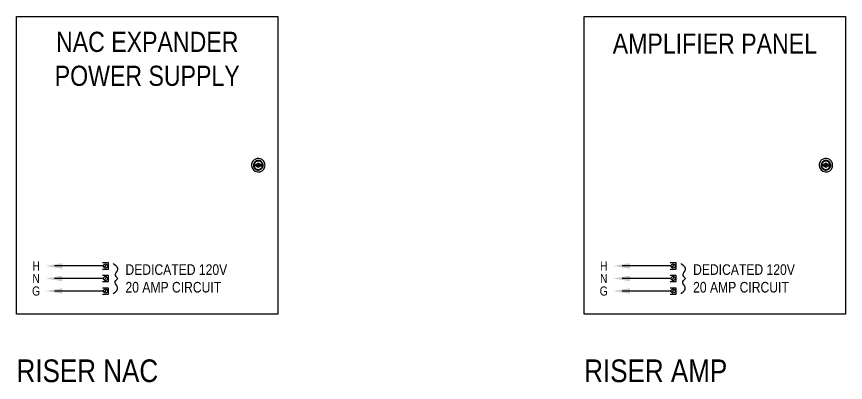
# Model space of a CAD drawing. Extents: x 0 to 760, y -27 to 732.
# Drawn here: x 0 to 328.5, y 211.9 to 357.1 of the extents above; entities that cross this region are included whole.
import ezdxf
from ezdxf.enums import TextEntityAlignment as Align

# ---------------------------------------------------------------- set-up
doc = ezdxf.new("R2010")
doc.units = 0
doc.header["$MEASUREMENT"] = 0
doc.layers.add('FA-Riser', color=7, linetype='Continuous')
doc.styles.add('AMTS', font='ARIALN.TTF', dxfattribs={"height": 9})

# ---------------------------------------------------------------- blocks, each defined once
blk = doc.blocks.new('RISER NAC')
at = {"color": 7, "linetype": 'Continuous', "lineweight": -2}
for p, q in [((42.36, 0.28), (42.36, -0.23)), ((42.96, 0.28), (42.96, -0.23)), ((42.99, 0.28), (42.96, 0.28)), ((43.65, 0.31), (42.99, 0.31)), ((43.28, 1.78), (43.28, 1.66)), ((43.34, -0.26), (43.34, 0.31)), ((43.48, 0.46), (43.39, 0.31)), ((45.26, 0.31), (43.94, 0.31)), ((44.11, 0.31), (44.11, -0.09)), ((44.29, 0.31), (44.29, -0.26)), ((44.37, 0.2), (44.29, 0.2)), ((44.29, 0.17), (44.52, 0.17)), ((44.29, 0.02), (44.52, 0.02)), ((44.43, 0.17), (44.37, 0.2)), ((44.37, -0.26), (44.37, 0.02)), ((44.66, 0.31), (44.57, 0.46)), ((44.75, 1.66), (44.75, 1.78)), ((44.89, -0.26), (44.89, 0.31)), ((45.26, 0.28), (45.38, 0.28)), ((45.29, -0.23), (45.29, 0.28)), ((45.67, 0.8), (45.78, 0.8)), ((45.81, 0.63), (45.75, 0.63)), ((45.75, 0.63), (45.75, 0.54)), ((45.78, 0.74), (45.78, 0.63)), ((45.81, 0.63), (45.81, -0.61)), ((42.96, -0.23), (42.99, -0.23)), ((42.99, -0.26), (43.94, -0.26)), ((43.28, -1.64), (43.28, -1.7)), ((44.29, -0.26), (45.26, -0.26)), ((44.75, -1.7), (44.75, -1.64)), ((45.26, -0.23), (45.38, -0.23)), ((45.67, -0.72), (45.78, -0.72)), ((45.75, -0.49), (45.75, -0.61)), ((45.75, -0.61), (45.81, -0.61)), ((45.78, -0.61), (45.78, -0.67)), ((-15.33, -38.76, 0), (-17.73, -38.76, 0)), ((-15.33, -41.16, 0), (-15.33, -38.76, 0)), ((-17.73, -41.16, 0), (-15.33, -41.16, 0)), ((-15.33, -43.73, 0), (-17.73, -43.73, 0)), ((-15.33, -46.13, 0), (-15.33, -43.73, 0)), ((-17.73, -46.13, 0), (-15.33, -46.13, 0)), ((-15.33, -48.7, 0), (-17.73, -48.7, 0)), ((-15.33, -51.1, 0), (-15.33, -48.7, 0)), ((-17.73, -51.1, 0), (-15.33, -51.1, 0))]:
    blk.add_line(p, q, dxfattribs=at)
at = {"color": 0, "linetype": 'Continuous', "lineweight": -2}
blk.add_lwpolyline([(-51.77, 59.06), (51.77, 59.06), (51.77, -59.06), (-51.77, -59.06)], close=True, dxfattribs=at)
at = {"color": 7, "linetype": 'Continuous', "lineweight": -2}
for points in [[(41.41, 0.51), (41.35, 0.2), (41.35, -0.12)], [(46.62, 0.69), (46.49, 1.08), (46.31, 1.43), (46.1, 1.73), (45.85, 2), (45.57, 2.22), (45.27, 2.4), (44.95, 2.54), (44.62, 2.63), (44.28, 2.69), (43.94, 2.7), (43.59, 2.67), (43.26, 2.59), (42.93, 2.48), (42.62, 2.32), (42.34, 2.12), (42.08, 1.89), (41.85, 1.6), (41.66, 1.28), (41.51, 0.92), (41.41, 0.51)], [(42.19, 0.43), (42.13, 0.17), (42.13, -0.12)], [(45.84, 0.57), (45.74, 0.84), (45.61, 1.07), (45.46, 1.28), (45.28, 1.46), (45.09, 1.61), (44.88, 1.73), (44.65, 1.82), (44.42, 1.88), (44.18, 1.91), (43.94, 1.92), (43.71, 1.9), (43.47, 1.85), (43.25, 1.77), (43.03, 1.66), (42.83, 1.52), (42.65, 1.36), (42.5, 1.17), (42.36, 0.95), (42.26, 0.7), (42.19, 0.43)], [(42.24, 0.31), (42.22, 0.02), (42.24, -0.23)], [(45.72, 0.54), (45.64, 0.8), (45.52, 1.03), (45.37, 1.23), (45.21, 1.4), (45.02, 1.54), (44.81, 1.65), (44.6, 1.74), (44.37, 1.79), (44.14, 1.82), (43.91, 1.81), (43.68, 1.78), (43.45, 1.73), (43.23, 1.64), (43.03, 1.53), (42.84, 1.39), (42.67, 1.23), (42.52, 1.04), (42.4, 0.82), (42.3, 0.58), (42.24, 0.31)], [(45.61, 0.54), (45.51, 0.78), (45.39, 0.99), (45.25, 1.17), (45.09, 1.33), (44.91, 1.46), (44.72, 1.56), (44.52, 1.63), (44.32, 1.68), (44.11, 1.7), (43.9, 1.7), (43.69, 1.67), (43.48, 1.62), (43.29, 1.53), (43.1, 1.43), (42.93, 1.3), (42.77, 1.14), (42.63, 0.96), (42.51, 0.76), (42.42, 0.53), (42.36, 0.28)], [(44.57, 0.46), (44.54, 0.51), (44.5, 0.56), (44.45, 0.61), (44.4, 0.64), (44.34, 0.68), (44.28, 0.7), (44.22, 0.72), (44.16, 0.74), (44.09, 0.75), (44.03, 0.75), (43.96, 0.75), (43.9, 0.74), (43.83, 0.72), (43.77, 0.7), (43.71, 0.68), (43.66, 0.64), (43.6, 0.61), (43.56, 0.56), (43.52, 0.51), (43.48, 0.46)], [(43.62, 0.31), (43.54, 0.02), (43.62, -0.23)], [(43.68, 0.31), (43.68, 0.23), (43.74, 0.17), (43.91, 0.17), (43.94, 0.23), (43.94, 0.31)], [(44.43, -0.23), (44.52, 0.02), (44.43, 0.31)], [(44.72, -0.23), (44.78, -0.06), (44.78, 0.11), (44.72, 0.31)], [(45.7, 0.28), (45.61, 0.54)], [(45.61, -0.49), (45.7, -0.23), (45.7, 0.28)], [(45.7, -0.69), (45.78, -0.41), (45.84, -0.12), (45.84, 0.17), (45.78, 0.48), (45.7, 0.74)], [(45.81, 0.31), (45.72, 0.54)], [(45.93, 0.02), (45.9, 0.31), (45.84, 0.57)], [(45.84, -0.52), (45.9, -0.23), (45.93, 0.02)], [(46.7, 0.02), (46.67, 0.37), (46.62, 0.69)], [(46.62, -0.64), (46.67, -0.29), (46.7, 0.02)], [(42.13, -0.12), (42.19, -0.43), (42.28, -0.71), (42.4, -0.96), (42.55, -1.18), (42.72, -1.37), (42.92, -1.53), (43.13, -1.65), (43.36, -1.75), (43.59, -1.82), (43.83, -1.86), (44.08, -1.86), (44.32, -1.84), (44.56, -1.78), (44.8, -1.7), (45.02, -1.58), (45.23, -1.43), (45.41, -1.25), (45.58, -1.04), (45.73, -0.8), (45.84, -0.52)], [(42.24, -0.23), (42.3, -0.5), (42.39, -0.74), (42.5, -0.96), (42.65, -1.15), (42.82, -1.31), (43.01, -1.45), (43.22, -1.56), (43.43, -1.65), (43.66, -1.71), (43.9, -1.74), (44.13, -1.74), (44.36, -1.72), (44.59, -1.67), (44.81, -1.59), (45.02, -1.48), (45.2, -1.34), (45.37, -1.17), (45.52, -0.98), (45.64, -0.75), (45.72, -0.49)], [(42.36, -0.23), (42.43, -0.49), (42.53, -0.71), (42.65, -0.92), (42.78, -1.1), (42.94, -1.25), (43.11, -1.38), (43.3, -1.49), (43.49, -1.57), (43.69, -1.62), (43.9, -1.65), (44.11, -1.65), (44.31, -1.63), (44.52, -1.58), (44.71, -1.5), (44.9, -1.4), (45.08, -1.27), (45.24, -1.12), (45.38, -0.94), (45.51, -0.73), (45.61, -0.49)], [(43.39, -0.23), (43.48, -0.41), (43.6, -0.52), (43.74, -0.64), (43.94, -0.67), (44.11, -0.67), (44.32, -0.64), (44.46, -0.52), (44.57, -0.41), (44.66, -0.23)], [(44.26, -0.26), (44.26, -0.18), (44.2, -0.12), (44.06, -0.12), (44, -0.18), (43.97, -0.26)], [(45.72, -0.49), (45.81, -0.23)]]:
    blk.add_lwpolyline(points, dxfattribs=at)
at = {"color": 7, "linetype": 'Continuous', "lineweight": -2, "elevation": 0}
for points in [[(-17.73, -39.96), (-36.71, -39.96)], [(-16.96, -40.4), (-16.1, -39.53)], [(-17.73, -44.93), (-36.71, -44.93)], [(-16.96, -45.37), (-16.1, -44.5)], [(-17.73, -49.9), (-36.71, -49.9)], [(-16.96, -50.33), (-16.1, -49.47)]]:
    blk.add_lwpolyline(points, dxfattribs=at)
at = {"color": 7, "linetype": 'Continuous', "lineweight": -2}
for centre in [(-16.53, -39.96, 0), (-16.53, -44.93, 0), (-16.53, -49.9, 0)]:
    blk.add_circle(centre, 0.81, dxfattribs=at)
blk.add_arc((44.03, 0.04), 2.68, 183.4443, 345.3204, dxfattribs=at)
for points in [[(-13.54, -38.9, 0), (-13.09, -39.21, 0), (-11.72, -41.4, 0), (-12.72, -43.35, 0), (-11.67, -44.93, 0)], [(-13.54, -50.96, 0), (-13.09, -50.66, 0), (-11.72, -48.46, 0), (-12.72, -46.51, 0), (-11.67, -44.93, 0)]]:
    blk.add_spline(points, degree=3, dxfattribs=at)
for points in [[(-33.66, -41.05, 0), (-40.24, -39.96, 0), (-33.66, -38.85, 0)], [(-33.66, -46.01, 0), (-40.24, -44.93, 0), (-33.66, -43.82, 0)], [(-33.66, -50.98, 0), (-40.24, -49.9, 0), (-33.66, -48.79, 0)]]:
    blk.add_solid(points, dxfattribs=at)
at = {"color": 7, "style": 'AMTS'}
for s, p in [('NAC EXPANDER', (0.01, 45.02, 0)), ('POWER SUPPLY', (0.01, 31.54, 0))]:
    blk.add_text(s, height=8, dxfattribs=at).set_placement(p, align=Align.CENTER)
at = {"color": 7, "linetype": 'Continuous', "lineweight": -2, "style": 'AMTS'}
for s, p in [('H', (-44.03, -39.96, 0)), ('N', (-44.03, -44.93, 0)), ('G', (-44.03, -49.9, 0))]:
    blk.add_text(s, height=3.6, dxfattribs=at).set_placement(p, align=Align.MIDDLE)
at = {"color": 7, "linetype": 'Continuous', "lineweight": -2, "insert": (-8.61, -44.92, 0), "char_height": 4.1966, "attachment_point": 4, "style": 'AMTS'}
blk.add_mtext('\\pxql;DEDICATED 120V\\P20 AMP CIRCUIT', dxfattribs=at)
at = {"color": 0, "lineweight": 30, "flags": 104}
blk.add_attdef('DeviceAttributes', text='', height=9, dxfattribs=at).set_placement((56.27, -54.56), align=Align.TOP_LEFT)
blk = doc.blocks.new('RISER AMP')
at = {"color": 7, "linetype": 'Continuous', "lineweight": -2}
for p, q in [((42.36, 0.28), (42.36, -0.23)), ((42.96, 0.28), (42.96, -0.23)), ((42.99, 0.28), (42.96, 0.28)), ((43.65, 0.31), (42.99, 0.31)), ((43.28, 1.78), (43.28, 1.66)), ((43.34, -0.26), (43.34, 0.31)), ((43.48, 0.46), (43.39, 0.31)), ((45.26, 0.31), (43.94, 0.31)), ((44.11, 0.31), (44.11, -0.09)), ((44.29, 0.31), (44.29, -0.26)), ((44.37, 0.2), (44.29, 0.2)), ((44.29, 0.17), (44.52, 0.17)), ((44.29, 0.02), (44.52, 0.02)), ((44.43, 0.17), (44.37, 0.2)), ((44.37, -0.26), (44.37, 0.02)), ((44.66, 0.31), (44.57, 0.46)), ((44.75, 1.66), (44.75, 1.78)), ((44.89, -0.26), (44.89, 0.31)), ((45.26, 0.28), (45.38, 0.28)), ((45.29, -0.23), (45.29, 0.28)), ((45.67, 0.8), (45.78, 0.8)), ((45.81, 0.63), (45.75, 0.63)), ((45.75, 0.63), (45.75, 0.54)), ((45.78, 0.74), (45.78, 0.63)), ((45.81, 0.63), (45.81, -0.61)), ((42.96, -0.23), (42.99, -0.23)), ((42.99, -0.26), (43.94, -0.26)), ((43.28, -1.64), (43.28, -1.7)), ((44.29, -0.26), (45.26, -0.26)), ((44.75, -1.7), (44.75, -1.64)), ((45.26, -0.23), (45.38, -0.23)), ((45.67, -0.72), (45.78, -0.72)), ((45.75, -0.49), (45.75, -0.61)), ((45.75, -0.61), (45.81, -0.61)), ((45.78, -0.61), (45.78, -0.67)), ((-15.33, -38.76, 0), (-17.73, -38.76, 0)), ((-15.33, -41.16, 0), (-15.33, -38.76, 0)), ((-17.73, -41.16, 0), (-15.33, -41.16, 0)), ((-15.33, -43.73, 0), (-17.73, -43.73, 0)), ((-15.33, -46.13, 0), (-15.33, -43.73, 0)), ((-17.73, -46.13, 0), (-15.33, -46.13, 0)), ((-15.33, -48.7, 0), (-17.73, -48.7, 0)), ((-15.33, -51.1, 0), (-15.33, -48.7, 0)), ((-17.73, -51.1, 0), (-15.33, -51.1, 0))]:
    blk.add_line(p, q, dxfattribs=at)
at = {"color": 0, "linetype": 'Continuous', "lineweight": -2}
blk.add_lwpolyline([(-51.77, 59.06), (51.77, 59.06), (51.77, -59.06), (-51.77, -59.06)], close=True, dxfattribs=at)
at = {"color": 7, "linetype": 'Continuous', "lineweight": -2}
for points in [[(41.41, 0.51), (41.35, 0.2), (41.35, -0.12)], [(46.62, 0.69), (46.49, 1.08), (46.31, 1.43), (46.1, 1.73), (45.85, 2), (45.57, 2.22), (45.27, 2.4), (44.95, 2.54), (44.62, 2.63), (44.28, 2.69), (43.94, 2.7), (43.59, 2.67), (43.26, 2.59), (42.93, 2.48), (42.62, 2.32), (42.34, 2.12), (42.08, 1.89), (41.85, 1.6), (41.66, 1.28), (41.51, 0.92), (41.41, 0.51)], [(42.19, 0.43), (42.13, 0.17), (42.13, -0.12)], [(45.84, 0.57), (45.74, 0.84), (45.61, 1.07), (45.46, 1.28), (45.28, 1.46), (45.09, 1.61), (44.88, 1.73), (44.65, 1.82), (44.42, 1.88), (44.18, 1.91), (43.94, 1.92), (43.71, 1.9), (43.47, 1.85), (43.25, 1.77), (43.03, 1.66), (42.83, 1.52), (42.65, 1.36), (42.5, 1.17), (42.36, 0.95), (42.26, 0.7), (42.19, 0.43)], [(42.24, 0.31), (42.22, 0.02), (42.24, -0.23)], [(45.72, 0.54), (45.64, 0.8), (45.52, 1.03), (45.37, 1.23), (45.21, 1.4), (45.02, 1.54), (44.81, 1.65), (44.6, 1.74), (44.37, 1.79), (44.14, 1.82), (43.91, 1.81), (43.68, 1.78), (43.45, 1.73), (43.23, 1.64), (43.03, 1.53), (42.84, 1.39), (42.67, 1.23), (42.52, 1.04), (42.4, 0.82), (42.3, 0.58), (42.24, 0.31)], [(45.61, 0.54), (45.51, 0.78), (45.39, 0.99), (45.25, 1.17), (45.09, 1.33), (44.91, 1.46), (44.72, 1.56), (44.52, 1.63), (44.32, 1.68), (44.11, 1.7), (43.9, 1.7), (43.69, 1.67), (43.48, 1.62), (43.29, 1.53), (43.1, 1.43), (42.93, 1.3), (42.77, 1.14), (42.63, 0.96), (42.51, 0.76), (42.42, 0.53), (42.36, 0.28)], [(44.57, 0.46), (44.54, 0.51), (44.5, 0.56), (44.45, 0.61), (44.4, 0.64), (44.34, 0.68), (44.28, 0.7), (44.22, 0.72), (44.16, 0.74), (44.09, 0.75), (44.03, 0.75), (43.96, 0.75), (43.9, 0.74), (43.83, 0.72), (43.77, 0.7), (43.71, 0.68), (43.66, 0.64), (43.6, 0.61), (43.56, 0.56), (43.52, 0.51), (43.48, 0.46)], [(43.62, 0.31), (43.54, 0.02), (43.62, -0.23)], [(43.68, 0.31), (43.68, 0.23), (43.74, 0.17), (43.91, 0.17), (43.94, 0.23), (43.94, 0.31)], [(44.43, -0.23), (44.52, 0.02), (44.43, 0.31)], [(44.72, -0.23), (44.78, -0.06), (44.78, 0.11), (44.72, 0.31)], [(45.7, 0.28), (45.61, 0.54)], [(45.61, -0.49), (45.7, -0.23), (45.7, 0.28)], [(45.7, -0.69), (45.78, -0.41), (45.84, -0.12), (45.84, 0.17), (45.78, 0.48), (45.7, 0.74)], [(45.81, 0.31), (45.72, 0.54)], [(45.93, 0.02), (45.9, 0.31), (45.84, 0.57)], [(45.84, -0.52), (45.9, -0.23), (45.93, 0.02)], [(46.7, 0.02), (46.67, 0.37), (46.62, 0.69)], [(46.62, -0.64), (46.67, -0.29), (46.7, 0.02)], [(42.13, -0.12), (42.19, -0.43), (42.28, -0.71), (42.4, -0.96), (42.55, -1.18), (42.72, -1.37), (42.92, -1.53), (43.13, -1.65), (43.36, -1.75), (43.59, -1.82), (43.83, -1.86), (44.08, -1.86), (44.32, -1.84), (44.56, -1.78), (44.8, -1.7), (45.02, -1.58), (45.23, -1.43), (45.41, -1.25), (45.58, -1.04), (45.73, -0.8), (45.84, -0.52)], [(42.24, -0.23), (42.3, -0.5), (42.39, -0.74), (42.5, -0.96), (42.65, -1.15), (42.82, -1.31), (43.01, -1.45), (43.22, -1.56), (43.43, -1.65), (43.66, -1.71), (43.9, -1.74), (44.13, -1.74), (44.36, -1.72), (44.59, -1.67), (44.81, -1.59), (45.02, -1.48), (45.2, -1.34), (45.37, -1.17), (45.52, -0.98), (45.64, -0.75), (45.72, -0.49)], [(42.36, -0.23), (42.43, -0.49), (42.53, -0.71), (42.65, -0.92), (42.78, -1.1), (42.94, -1.25), (43.11, -1.38), (43.3, -1.49), (43.49, -1.57), (43.69, -1.62), (43.9, -1.65), (44.11, -1.65), (44.31, -1.63), (44.52, -1.58), (44.71, -1.5), (44.9, -1.4), (45.08, -1.27), (45.24, -1.12), (45.38, -0.94), (45.51, -0.73), (45.61, -0.49)], [(43.39, -0.23), (43.48, -0.41), (43.6, -0.52), (43.74, -0.64), (43.94, -0.67), (44.11, -0.67), (44.32, -0.64), (44.46, -0.52), (44.57, -0.41), (44.66, -0.23)], [(44.26, -0.26), (44.26, -0.18), (44.2, -0.12), (44.06, -0.12), (44, -0.18), (43.97, -0.26)], [(45.72, -0.49), (45.81, -0.23)]]:
    blk.add_lwpolyline(points, dxfattribs=at)
at = {"color": 7, "linetype": 'Continuous', "lineweight": -2, "elevation": 0}
for points in [[(-17.73, -39.96), (-36.71, -39.96)], [(-16.96, -40.4), (-16.1, -39.53)], [(-17.73, -44.93), (-36.71, -44.93)], [(-16.96, -45.37), (-16.1, -44.5)], [(-17.73, -49.9), (-36.71, -49.9)], [(-16.96, -50.33), (-16.1, -49.47)]]:
    blk.add_lwpolyline(points, dxfattribs=at)
at = {"color": 7, "linetype": 'Continuous', "lineweight": -2}
for centre in [(-16.53, -39.96, 0), (-16.53, -44.93, 0), (-16.53, -49.9, 0)]:
    blk.add_circle(centre, 0.81, dxfattribs=at)
blk.add_arc((44.03, 0.04), 2.68, 183.4443, 345.3204, dxfattribs=at)
for points in [[(-13.54, -38.9, 0), (-13.09, -39.21, 0), (-11.72, -41.4, 0), (-12.72, -43.35, 0), (-11.67, -44.93, 0)], [(-13.54, -50.96, 0), (-13.09, -50.66, 0), (-11.72, -48.46, 0), (-12.72, -46.51, 0), (-11.67, -44.93, 0)]]:
    blk.add_spline(points, degree=3, dxfattribs=at)
for points in [[(-33.66, -41.05, 0), (-40.24, -39.96, 0), (-33.66, -38.85, 0)], [(-33.66, -46.01, 0), (-40.24, -44.93, 0), (-33.66, -43.82, 0)], [(-33.66, -50.98, 0), (-40.24, -49.9, 0), (-33.66, -48.79, 0)]]:
    blk.add_solid(points, dxfattribs=at)
at = {"color": 7, "style": 'AMTS'}
blk.add_text('AMPLIFIER PANEL', height=8, dxfattribs=at).set_placement((0.01, 44.32, 0), align=Align.CENTER)
at = {"color": 7, "linetype": 'Continuous', "lineweight": -2, "style": 'AMTS'}
for s, p in [('H', (-44.03, -39.96, 0)), ('N', (-44.03, -44.93, 0)), ('G', (-44.03, -49.9, 0))]:
    blk.add_text(s, height=3.6, dxfattribs=at).set_placement(p, align=Align.MIDDLE)
at = {"color": 7, "linetype": 'Continuous', "lineweight": -2, "insert": (-8.61, -44.92, 0), "char_height": 4.1966, "attachment_point": 4, "style": 'AMTS'}
blk.add_mtext('\\pxql;DEDICATED 120V\\P20 AMP CIRCUIT', dxfattribs=at)
at = {"color": 0, "lineweight": 30, "flags": 104}
blk.add_attdef('DeviceAttributes', text='', height=9, dxfattribs=at).set_placement((56.27, -54.56), align=Align.TOP_LEFT)

msp = doc.modelspace()

# ---------------------------------------------------------------- block references
for name, p in [('RISER NAC', (51.77, 298.06)), ('RISER AMP', (276.77, 298.06))]:
    msp.add_blockref(name, p)

# ---------------------------------------------------------------- texts
at = {"layer": 'FA-Riser', "char_height": 9, "attachment_point": 1, "style": 'AMTS'}
for s, insert in [('RISER NAC', (0, 221)), ('RISER AMP', (225, 221))]:
    msp.add_mtext(s, dxfattribs=dict(at, insert=insert))

doc.saveas('drawing.dxf')
